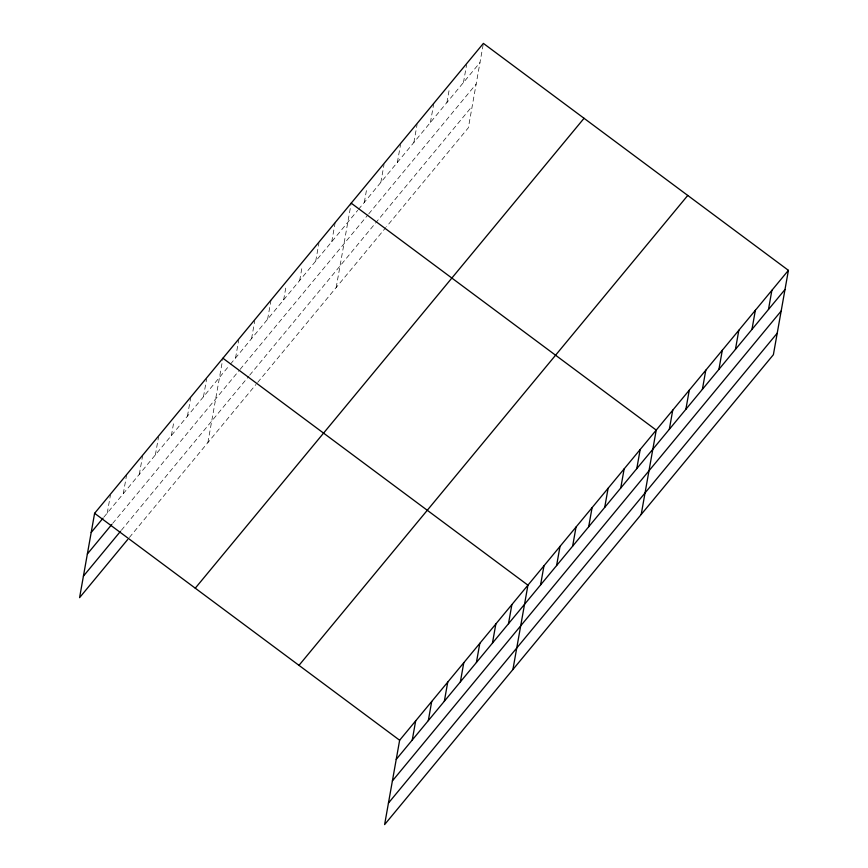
<?xml version="1.0" encoding="UTF-8"?>
<svg xmlns="http://www.w3.org/2000/svg" width="868" height="868" viewBox="0 0 868 868"><rect width="100%" height="100%" fill="white"/><g stroke="black" fill="none" stroke-linecap="round" stroke-linejoin="round"><path stroke-width="0.65" stroke-dasharray="4.34 3.25" d="M107.241 513.086L110.42 495.194M123.278 493.697L126.685 474.536M139.314 474.319L142.721 455.157M155.35 454.93L158.529 437.049M171.387 435.552L173.882 421.501M187.423 416.163L190.602 398.282M203.459 396.784L206.649 378.893M207.886 442.593L222.685 359.515M235.532 358.017L238.722 340.126M251.568 338.629L254.758 320.748M267.604 319.25L271.022 300.089M283.641 299.861L286.147 285.811M299.677 280.483L302.183 266.433M315.713 261.094L318.903 243.214M331.75 241.716L335.167 222.555M336.176 287.525L351.204 203.166M364.31 202.363L366.817 188.313M380.835 182.388L384.025 164.508M397.36 162.424L400.549 144.533M413.884 142.45L417.074 124.558M430.409 122.475L433.816 103.314M446.933 102.511L449.429 88.449M463.447 82.536L466.637 64.644M483.161 44.68L468.362 127.759L386.575 226.613M103.856 517.165L229.619 365.157M230.465 364.137L357.703 210.349M358.527 209.351L479.971 62.561M112.688 523.382L239.297 370.354M240.143 369.334L367.913 214.884M368.748 213.886L476.141 84.077M121.401 530.24L248.856 376.191M249.691 375.171L472.192 106.243M129.386 537.476L255.995 384.448M257.677 382.408L385.75 227.611"/><path stroke-width="1.3" d="M788.415 270.339L399.638 740.241L384.611 824.6L773.388 354.697L788.415 270.339L483.389 43.4L94.612 513.303L79.585 597.661L127.694 539.516M412.257 740.024L415.674 720.852M428.304 720.635L431.711 701.474M444.34 701.257L447.747 682.085M460.376 681.868L463.783 662.707M476.413 662.49L479.82 643.318M492.449 643.101L495.856 623.94M508.485 623.723L511.892 604.551M512.912 669.532L527.939 585.173L222.913 358.234M540.558 584.956L543.976 565.784M556.594 565.567L560.012 546.406M572.63 546.189L576.048 527.017M588.667 526.8L592.085 507.639M604.703 507.422L608.121 488.25M620.739 488.033L624.157 468.872M636.776 468.655L640.193 449.483M641.202 514.464L656.23 430.105L351.204 203.166M669.337 429.291L672.754 410.13M685.861 409.327L689.279 390.155M702.386 389.352L705.803 370.191M718.91 369.388L722.317 350.216M735.435 349.413L738.842 330.252M751.959 329.439L755.366 310.277M768.473 309.475L771.891 290.303M91.194 532.475L103.021 518.185M87.364 553.979L111.842 524.402M83.415 576.146L120.554 531.259M195.267 588.189L584.045 118.287M298.983 665.355L687.76 195.441M396.22 759.402L784.997 289.5M392.39 780.918L781.167 311.015M388.441 803.084L777.218 333.182M94.612 513.303L399.638 740.241"/></g></svg>
